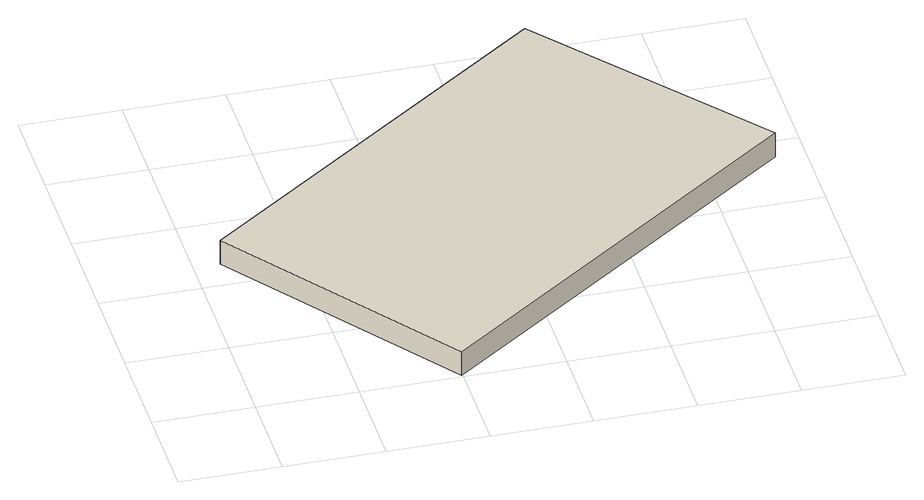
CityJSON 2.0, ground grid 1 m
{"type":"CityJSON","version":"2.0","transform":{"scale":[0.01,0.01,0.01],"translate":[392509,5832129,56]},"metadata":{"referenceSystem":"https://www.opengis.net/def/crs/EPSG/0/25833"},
"CityObjects":{
"building1":{"type":"Building","attributes":{"Gemeindeschluessel":"11000003","BezugspunktDach":"2200","function":"31001_2523","measuredHeight":0.268,"storeysAboveGround":1},"address":[{"country":"Germany","locality":"Berlin","thoroughfareNumber":"1","thoroughfareName":"Möllersfelder Weg"}],"geometry":[{"type":"Solid","lod":"1","boundaries":[[[[0,1,2,3]],[[4,5,6,7]],[[4,7,3,2]],[[5,4,2,1]],[[6,5,1,0]],[[7,6,0,3]]]]}]}
},
"vertices":[
[199,2,82],[571,275,82],[387,498,82],[26,234,82],[387,498,55],[571,275,55],[199,2,55],[26,234,55]
]}
